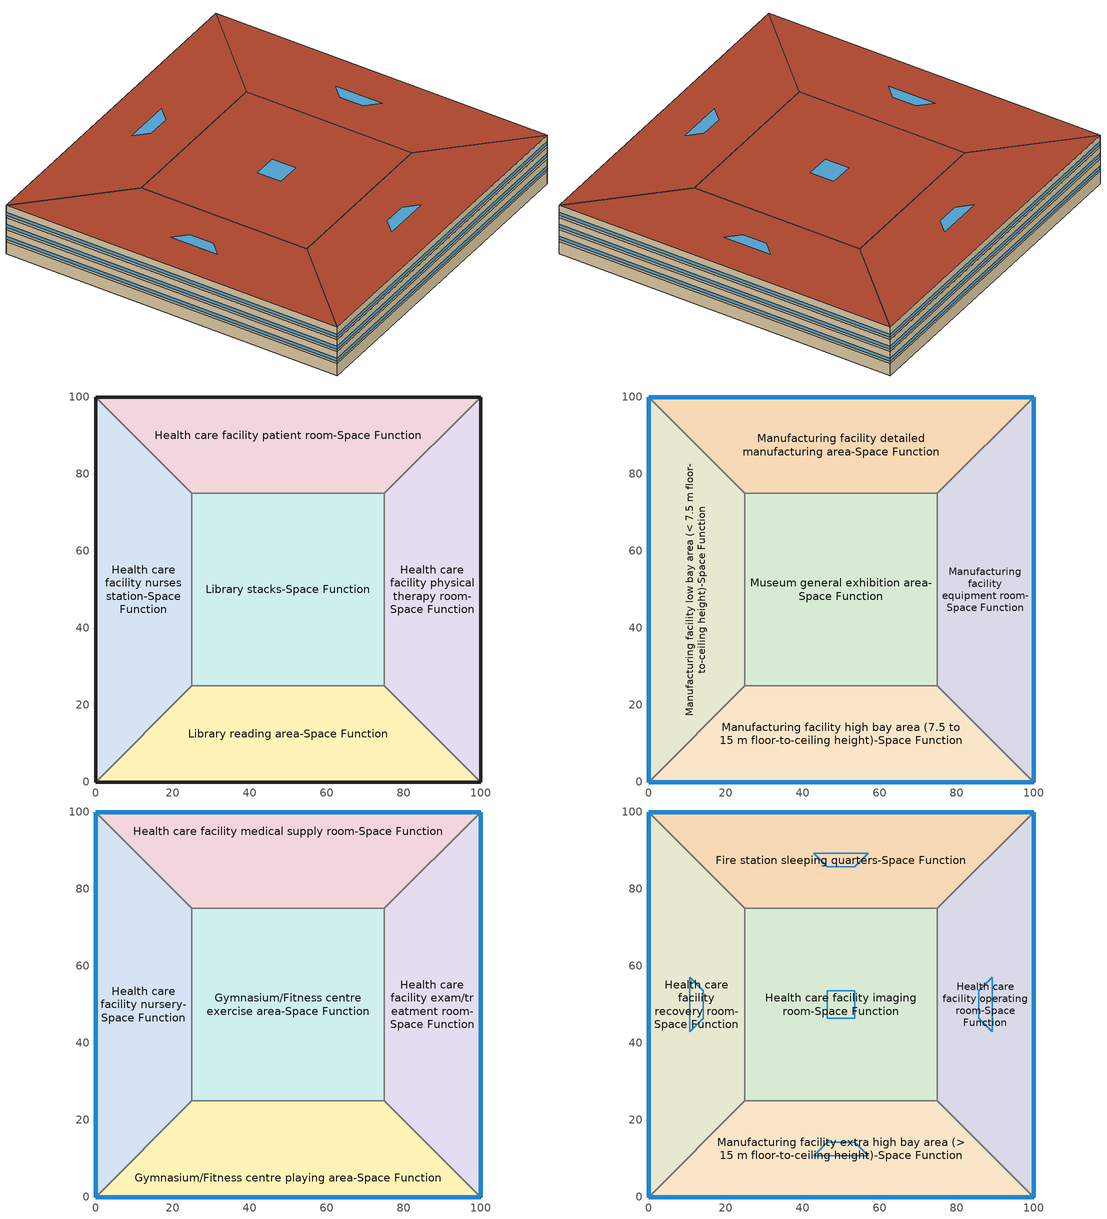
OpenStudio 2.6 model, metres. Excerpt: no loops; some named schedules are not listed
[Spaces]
Health care facility nurses station-Space Function
 floor ground: 0,0 0,100 25,75 25,25 z0
 wall ground: 0,100 0,0 z0:3.8
 wall to Health care facility patient room-Space Function: 25,75 0,100 z0:3.8
 wall to Library stacks-Space Function: 25,25 25,75 z0:3.8
 wall to Library reading area-Space Function: 0,0 25,25 z0:3.8
Health care facility patient room-Space Function
 floor ground: 0,100 100,100 75,75 25,75 z0
 wall ground: 100,100 0,100 z0:3.8
 wall to Health care facility physical therapy room-Space Function: 75,75 100,100 z0:3.8
 wall to Library stacks-Space Function: 25,75 75,75 z0:3.8
Health care facility physical therapy room-Space Function
 floor ground: 100,100 100,0 75,25 75,75 z0
 wall ground: 100,0 100,100 z0:3.8
 wall to Library reading area-Space Function: 75,25 100,0 z0:3.8
 wall to Library stacks-Space Function: 75,75 75,25 z0:3.8
Library reading area-Space Function
 floor ground: 100,0 0,0 25,25 75,25 z0
 wall ground: 0,0 100,0 z0:3.8
 wall to Library stacks-Space Function: 75,25 25,25 z0:3.8
Library stacks-Space Function
 floor ground: 25,25 25,75 75,75 75,25 z0
Manufacturing facility low bay area (< 7.5 m floor-to-ceiling height)-Space Function
 floor to Health care facility nurses station-Space Function: 0,0 0,100 25,75 25,25 z3.8
 wall outside: 0,100 0,0 z3.8:7.6
 wall to Manufacturing facility detailed manufacturing area-Space Function: 25,75 0,100 z3.8:7.6
 wall to Museum general exhibition area-Space Function: 25,25 25,75 z3.8:7.6
 wall to Manufacturing facility high bay area (7.5 to 15 m floor-to-ceiling height)-Space Function: 0,0 25,25 z3.8:7.6
 window: 0,99.97 0,0.03 z4.56:5.51
Manufacturing facility detailed manufacturing area-Space Function
 floor to Health care facility patient room-Space Function: 0,100 100,100 75,75 25,75 z3.8
 wall outside: 100,100 0,100 z3.8:7.6
 wall to Manufacturing facility equipment room-Space Function: 75,75 100,100 z3.8:7.6
 wall to Museum general exhibition area-Space Function: 25,75 75,75 z3.8:7.6
 window: 99.97,100 0.03,100 z4.56:5.51
Manufacturing facility equipment room-Space Function
 floor to Health care facility physical therapy room-Space Function: 100,100 100,0 75,25 75,75 z3.8
 wall outside: 100,0 100,100 z3.8:7.6
 wall to Manufacturing facility high bay area (7.5 to 15 m floor-to-ceiling height)-Space Function: 75,25 100,0 z3.8:7.6
 wall to Museum general exhibition area-Space Function: 75,75 75,25 z3.8:7.6
 window: 100,0.03 100,99.97 z4.56:5.51
Manufacturing facility high bay area (7.5 to 15 m floor-to-ceiling height)-Space Function
 floor to Library reading area-Space Function: 100,0 0,0 25,25 75,25 z3.8
 wall outside: 0,0 100,0 z3.8:7.6
 wall to Museum general exhibition area-Space Function: 75,25 25,25 z3.8:7.6
 window: 0.03,0 99.97,0 z4.56:5.51
Museum general exhibition area-Space Function
 floor to Library stacks-Space Function: 25,25 25,75 75,75 75,25 z3.8
Health care facility nursery-Space Function
 floor to Manufacturing facility low bay area (< 7.5 m floor-to-ceiling height)-Space Function: 0,0 0,100 25,75 25,25 z7.6
 wall outside: 0,100 0,0 z7.6:11.4
 wall to Health care facility medical supply room-Space Function: 25,75 0,100 z7.6:11.4
 wall to Gymnasium/Fitness centre exercise area-Space Function: 25,25 25,75 z7.6:11.4
 wall to Gymnasium/Fitness centre playing area-Space Function: 0,0 25,25 z7.6:11.4
 window: 0,99.97 0,0.03 z8.36:9.31
Health care facility medical supply room-Space Function
 floor to Manufacturing facility detailed manufacturing area-Space Function: 0,100 100,100 75,75 25,75 z7.6
 wall outside: 100,100 0,100 z7.6:11.4
 wall to Health care facility exam/treatment room-Space Function: 75,75 100,100 z7.6:11.4
 wall to Gymnasium/Fitness centre exercise area-Space Function: 25,75 75,75 z7.6:11.4
 window: 99.97,100 0.03,100 z8.36:9.31
Health care facility exam/treatment room-Space Function
 floor to Manufacturing facility equipment room-Space Function: 100,100 100,0 75,25 75,75 z7.6
 wall outside: 100,0 100,100 z7.6:11.4
 wall to Gymnasium/Fitness centre playing area-Space Function: 75,25 100,0 z7.6:11.4
 wall to Gymnasium/Fitness centre exercise area-Space Function: 75,75 75,25 z7.6:11.4
 window: 100,0.03 100,99.97 z8.36:9.31
Gymnasium/Fitness centre playing area-Space Function
 floor to Manufacturing facility high bay area (7.5 to 15 m floor-to-ceiling height)-Space Function: 100,0 0,0 25,25 75,25 z7.6
 wall outside: 0,0 100,0 z7.6:11.4
 wall to Gymnasium/Fitness centre exercise area-Space Function: 75,25 25,25 z7.6:11.4
 window: 0.03,0 99.97,0 z8.36:9.31
Gymnasium/Fitness centre exercise area-Space Function
 floor to Museum general exhibition area-Space Function: 25,25 25,75 75,75 75,25 z7.6
Health care facility recovery room-Space Function
 floor to Health care facility nursery-Space Function: 0,0 0,100 25,75 25,25 z11.4
 wall outside: 0,100 0,0 z11.4:15.2
 wall to Fire station sleeping quarters-Space Function: 25,75 0,100 z11.4:15.2
 wall to Health care facility imaging room-Space Function: 25,25 25,75 z11.4:15.2
 wall to Manufacturing facility extra high bay area (> 15 m floor-to-ceiling height)-Space Function: 0,0 25,25 z11.4:15.2
 window: 0,99.97 0,0.03 z12.16:13.11
 roof outside: 25,25 25,75 0,100 0,0 z15.2
 skylight: 14.27,46.46 14.27,53.54 10.73,57.07 10.73,42.93 z15.2
Fire station sleeping quarters-Space Function
 floor to Health care facility medical supply room-Space Function: 0,100 100,100 75,75 25,75 z11.4
 wall outside: 100,100 0,100 z11.4:15.2
 wall to Health care facility operating room-Space Function: 75,75 100,100 z11.4:15.2
 wall to Health care facility imaging room-Space Function: 25,75 75,75 z11.4:15.2
 window: 99.97,100 0.03,100 z12.16:13.11
 roof outside: 25,75 75,75 100,100 0,100 z15.2
 skylight: 46.46,85.73 53.54,85.73 57.07,89.27 42.93,89.27 z15.2
Health care facility operating room-Space Function
 floor to Health care facility exam/treatment room-Space Function: 100,100 100,0 75,25 75,75 z11.4
 wall outside: 100,0 100,100 z11.4:15.2
 wall to Manufacturing facility extra high bay area (> 15 m floor-to-ceiling height)-Space Function: 75,25 100,0 z11.4:15.2
 wall to Health care facility imaging room-Space Function: 75,75 75,25 z11.4:15.2
 window: 100,0.03 100,99.97 z12.16:13.11
 roof outside: 75,75 75,25 100,0 100,100 z15.2
 skylight: 85.73,53.54 85.73,46.46 89.27,42.93 89.27,57.07 z15.2
Manufacturing facility extra high bay area (> 15 m floor-to-ceiling height)-Space Function
 floor to Gymnasium/Fitness centre playing area-Space Function: 100,0 0,0 25,25 75,25 z11.4
 wall outside: 0,0 100,0 z11.4:15.2
 wall to Health care facility imaging room-Space Function: 75,25 25,25 z11.4:15.2
 window: 0.03,0 99.97,0 z12.16:13.11
 roof outside: 75,25 25,25 0,0 100,0 z15.2
 skylight: 53.54,14.27 46.46,14.27 42.93,10.73 57.07,10.73 z15.2
Health care facility imaging room-Space Function
 floor to Gymnasium/Fitness centre exercise area-Space Function: 25,25 25,75 75,75 75,25 z11.4
 roof outside: 75,25 75,75 25,75 25,25 z15.2
 skylight: 53.54,46.46 53.54,53.54 46.46,53.54 46.46,46.46 z15.2
[Building]
Building 1: Default Construction Set=BTAP-Mass at hdd = 6250.0; Standards Number of Stories=4; Standards Number of Above Ground Stories=4; Standards Building Type=NECB2017_unknown
[Site]
Fort McMurray AP_AB_CAN: Latitude {deg}=56.653; Longitude {deg}=-111.223; Time Zone {hr}=-7; Elevation {m}=369.1
[Site:WaterMainsTemperature]
Calculation Method=Correlation; Annual Average Outdoor Air Temperature {C}=1.875; Maximum Difference In Monthly Average Outdoor Air Temperatures {deltaC}=34.4
[SizingPeriod:DesignDay] Barometric Pressure {Pa}=96969; Sky Clearness=0; Rain Indicator=0; Snow Indicator=0; Day of Month=21; Daylight Saving Time Indicator=0; Humidity Indicating Type=Wetbulb; Dry-Bulb Temperature Range Modifier Type=DefaultMultipliers
Name | Maximum Dry-Bulb Temperature {C} | Daily Dry-Bulb Temperature Range {deltaC} | Humidity Indicating Conditions at Maximum Dry-Bulb | Wind Speed {m/s} | Wind Direction {deg} | Month | Day Type | Solar Model Indicator | ASHRAE Taub | ASHRAE Taud
Fort McMurray AP Ann Htg 99.6% Condns DB | -36.2 | 0 | -36.2 | 1 | 90 | 1 | WinterDesignDay | ASHRAEClearSky
Fort McMurray AP Ann Clg .4% Condns DB=>MWB | 28.9 | 12.4 | 17.8 | 3.7 | 250 | 7 | SummerDesignDay | ASHRAETau | 0.377 | 2.403
[Site:GroundTemperature:BuildingSurface]
19.527, 19.502, 19.536, 19.598, 20.002, 21.64, 22.225, 22.375, 21.449, 20.121, 19.802, 19.633
[Material:NoMass] Roughness=Smooth; Thermal Absorptance=0.9; Solar Absorptance=0.7
Name | Thermal Resistance {m2-K/W} | Visible Absorptance
Typical Carpet Pad; Typical Carpet Pad 1 | 0.21648 | 0.8
Typical Insulation 1 | 5.91238 | 0.7
Typical Insulation 2 | 4.49096 | 0.7
Typical Insulation 3 | 7.24636 | 0.7
Typical Carpet Pad 2 | 1.25503 | 0.8
Typical Carpet Pad 3; Typical Carpet Pad 4 | 3.45515 | 0.8
Typical Insulation 4 | 0.526298 | 0.7
Typical Insulation 5 | 0.526316 | 0.7
[Material]
Name | Roughness | Thickness {m} | Conductivity {W/m-K} | Density {kg/m3} | Specific Heat {J/kg-K} | Thermal Absorptance | Solar Absorptance | Visible Absorptance
G05 25mm wood | MediumSmooth | 0.0254 | 0.15 | 608 | 1630 | 0.9 | 0.5 | 0.5
100mm Normalweight concrete floor 1 | MediumSmooth | 0.1016 | 2.31 | 2322 | 832
G01 13mm gypsum board 1 | Smooth | 0.0127 | 0.16 | 800 | 1090 | 0.9 | 0.7 | 0.5
4 in. Normalweight Concrete Floor 1 | MediumRough | 0.1016 | 2.31 | 2322 | 832 | 0.9 | 0.7 | 0.7
1IN Stucco 1 | Smooth | 0.0253 | 0.6918 | 1858 | 837 | 0.9 | 0.7 | 0.92
8IN CONCRETE HW RefBldg 1 | Rough | 0.2032 | 1.311 | 2240 | 836.8 | 0.9 | 0.7 | 0.7
1/2IN Gypsum 1 | Smooth | 0.0127 | 0.16 | 784.9 | 830 | 0.9 | 0.4 | 0.4
Metal Roof Surface 1; F08 Metal surface 1 | Smooth | 0.0008 | 45.28 | 7824 | 500 | 0.9 | 0.7 | 0.7
6 in. Normalweight Concrete Floor 1; 6 in. Normalweight Concrete Floor 2; 6 in. Normalweight Concrete Floor 3 | MediumRough | 0.1524 | 2.31 | 2322 | 832 | 0.9 | 0.7 | 0.7
[Construction]
BTAP-Int-Partition; BTAP-Int-Door: G05 25mm wood
BTAP-Int-Floor: 100mm Normalweight concrete floor 1, Typical Carpet Pad
BTAP-Int-Wall: G01 13mm gypsum board 1, G01 13mm gypsum board 1
BTAP-Int-Ceiling: Typical Carpet Pad, 100mm Normalweight concrete floor 1
BTAP-Int-Window: SimpleGlazing
BTAP-Ext-Floor-Mass:U-0.162: Typical Insulation 1, 4 in. Normalweight Concrete Floor 1, Typical Carpet Pad 1
BTAP-Ext-Wall-Mass:U-0.21: 1IN Stucco 1, 8IN CONCRETE HW RefBldg 1, Typical Insulation 2, 1/2IN Gypsum 1
BTAP-Ext-Roof-Metal:U-0.138: Metal Roof Surface 1, Typical Insulation 3
BTAP-Grnd-Floor-Mass:U-0.757: 6 in. Normalweight Concrete Floor 1, Typical Carpet Pad 2
BTAP-Grnd-Wall-Mass:U-0.284: 6 in. Normalweight Concrete Floor 2, Typical Carpet Pad 3
BTAP-Grnd-Roof-Mass:U-0.284: 6 in. Normalweight Concrete Floor 3, Typical Carpet Pad 4
BTAP-Ext-FixedWindow:U=0.190 SHGC=0.600; BTAP-Ext-GlassDoors:U=0.190 SHGC=0.600; BTAP-Ext-Skylights:U=0.190 SHGC=0.600; BTAP-Ext-DaylightDomes:U=0.190 SHGC=0.600; BTAP-Ext-DaylightDiffuser:U=0.190 SHGC=0.600: SimpleGlazing:U=0.190 SHGC=0.600
BTAP-Ext-Door:U-1.9000000000000001: F08 Metal surface 1, Typical Insulation 4
BTAP-Ext-OverHeadDoor:U-1.9000000000000001: Typical Insulation 5
[DefaultConstructionSet]
BTAP-Mass at hdd = 6250.0: Default Exterior Surface Constructions=BTAP-Mass at hdd = 6250.0; Default Interior Surface Constructions=Default Surface Constructions 2; Default Ground Contact Surface Constructions=BTAP-Mass at hdd = 6250.0 1; Default Exterior SubSurface Constructions=BTAP-Mass at hdd = 6250.0; Default Interior SubSurface Constructions=Default Sub Surface Constructions 2; Interior Partition Construction=BTAP-Int-Partition
[DefaultSurfaceConstructions]
Name | Floor Construction | Wall Construction | Roof Ceiling Construction
Default Surface Constructions 2 | BTAP-Int-Floor | BTAP-Int-Wall | BTAP-Int-Ceiling
BTAP-Mass at hdd = 6250.0 | BTAP-Ext-Floor-Mass:U-0.162 | BTAP-Ext-Wall-Mass:U-0.21 | BTAP-Ext-Roof-Metal:U-0.138
BTAP-Mass at hdd = 6250.0 1 | BTAP-Grnd-Floor-Mass:U-0.757 | BTAP-Grnd-Wall-Mass:U-0.284 | BTAP-Grnd-Roof-Mass:U-0.284
[DefaultSubSurfaceConstructions]
Name | Fixed Window Construction | Operable Window Construction | Door Construction | Glass Door Construction | Overhead Door Construction | Skylight Construction | Tubular Daylight Dome Construction | Tubular Daylight Diffuser Construction
Default Sub Surface Constructions 2 | BTAP-Int-Window | BTAP-Int-Window | BTAP-Int-Door
BTAP-Mass at hdd = 6250.0 | BTAP-Ext-FixedWindow:U=0.190 SHGC=0.600 | BTAP-Ext-FixedWindow:U=0.190 SHGC=0.600 | BTAP-Ext-Door:U-1.9000000000000001 | BTAP-Ext-GlassDoors:U=0.190 SHGC=0.600 | BTAP-Ext-OverHeadDoor:U-1.9000000000000001 | BTAP-Ext-Skylights:U=0.190 SHGC=0.600 | BTAP-Ext-DaylightDomes:U=0.190 SHGC=0.600 | BTAP-Ext-DaylightDiffuser:U=0.190 SHGC=0.600
[WindowMaterial:SimpleGlazingSystem] Solar Heat Gain Coefficient=0.6; Visible Transmittance=0.21
Name | U-Factor {W/m2-K}
SimpleGlazing | 2.2
SimpleGlazing:U=0.190 SHGC=0.600 | 1.9
[BuildingStory] Nominal Floor to Floor Height {m}=3.8
Name | Nominal Z Coordinate {m}
Story 1 | 0
Story 2 | 3.8
Story 3 | 7.6
Story 4 | 11.4
[Space]
Name | Space Type | Building Story | Thermal Zone
Health care facility nurses station-Space Function | Space Function Health care facility nurses station | Story 1 | Sp-Health care facility nurses station-Space Function Sys-3 Flr-1 Sch-H HPlcmt-west ZN
Health care facility patient room-Space Function | Space Function Health care facility patient room | Story 1 | Sp-Health care facility patient room-Space Function Sys-3 Flr-1 Sch-H HPlcmt-north ZN
Health care facility physical therapy room-Space Function | Space Function Health care facility physical therapy room | Story 1 | Sp-Health care facility physical therapy room-Space Function Sys-3 Flr-1 Sch-C HPlcmt-east ZN
Library reading area-Space Function | Space Function Library reading area | Story 1 | Sp-Library reading area-Space Function Sys-6 Flr-1 Sch-C HPlcmt-south ZN
Library stacks-Space Function | Space Function Library stacks | Story 1 | Sp-Library stacks-Space Function Sys-6 Flr-1 Sch-C HPlcmt-core ZN
Manufacturing facility low bay area (< 7.5 m floor-to-ceiling height)-Space Function | Space Function Manufacturing facility low bay area (< 7.5 m floor-to-ceiling height) | Story 2 | Sp-Manufacturing facility low bay area (< 7.5 m floor-to-ceiling height)-Space Function Sys-3 Flr-2 Sch-A HPlcmt-west ZN
Manufacturing facility detailed manufacturing area-Space Function | Space Function Manufacturing facility detailed manufacturing area | Story 2 | Sp-Manufacturing facility detailed manufacturing area-Space Function Sys-3 Flr-2 Sch-A HPlcmt-north ZN
Manufacturing facility equipment room-Space Function | Space Function Manufacturing facility equipment room | Story 2 | Sp-Manufacturing facility equipment room-Space Function Sys-3 Flr-2 Sch-A HPlcmt-east ZN
Manufacturing facility high bay area (7.5 to 15 m floor-to-ceiling height)-Space Function | Space Function Manufacturing facility high bay area (7.5 to 15 m floor-to-ceiling height) | Story 2 | Sp-Manufacturing facility high bay area (7.5 to 15 m floor-to-ceiling height)-Space Function Sys-3 Flr-2 Sch-A HPlcmt-south ZN
Museum general exhibition area-Space Function | Space Function Museum general exhibition area | Story 2 | Sp-Museum general exhibition area-Space Function Sys-2 Flr-2 Sch-C HPlcmt-core ZN
Health care facility nursery-Space Function | Space Function Health care facility nursery | Story 3 | Sp-Health care facility nursery-Space Function Sys-3 Flr-3 Sch-H HPlcmt-west ZN
Health care facility medical supply room-Space Function | Space Function Health care facility medical supply room | Story 3 | Sp-Health care facility medical supply room-Space Function Sys-3 Flr-3 Sch-H HPlcmt-north ZN
Health care facility exam/treatment room-Space Function | Space Function Health care facility exam/treatment room | Story 3 | Sp-Health care facility exam/treatment room-Space Function Sys-3 Flr-3 Sch-C HPlcmt-east ZN
Gymnasium/Fitness centre playing area-Space Function | Space Function Gymnasium/Fitness centre playing area | Story 3 | Sp-Gymnasium/Fitness centre playing area-Space Function Sys-6 Flr-3 Sch-B HPlcmt-south ZN
Gymnasium/Fitness centre exercise area-Space Function | Space Function Gymnasium/Fitness centre exercise area | Story 3 | Sp-Gymnasium/Fitness centre exercise area-Space Function Sys-6 Flr-3 Sch-B HPlcmt-core ZN
Health care facility recovery room-Space Function | Space Function Health care facility recovery room | Story 4 | Sp-Health care facility recovery room-Space Function Sys-3 Flr-4 Sch-H HPlcmt-west ZN
Fire station sleeping quarters-Space Function | Space Function Fire station sleeping quarters | Story 4 | Sp-Fire station sleeping quarters-Space Function Sys-3 Flr-4 Sch-G HPlcmt-north ZN
Health care facility operating room-Space Function | Space Function Health care facility operating room | Story 4 | Sp-Health care facility operating room-Space Function Sys-3 Flr-4 Sch-H HPlcmt-east ZN
Manufacturing facility extra high bay area (> 15 m floor-to-ceiling height)-Space Function | Space Function Manufacturing facility extra high bay area (> 15 m floor-to-ceiling height) | Story 4 | Sp-Manufacturing facility extra high bay area (> 15 m floor-to-ceiling height)-Space Function Sys-3 Flr-4 Sch-A HPlcmt-south ZN
Health care facility imaging room-Space Function | Space Function Health care facility imaging room | Story 4 | Sp-Health care facility imaging room-Space Function Sys-3 Flr-4 Sch-H HPlcmt-core ZN
[SpaceType] Standards Building Type=Space Function
Name | Default Schedule Set | Design Specification Outdoor Air Object | Standards Space Type
Space Function Fire station sleeping quarters | Space Function Fire station sleeping quarters Schedule Set | Space Function Fire station sleeping quarters Ventilation | Fire station sleeping quarters
Space Function Gymnasium/Fitness centre exercise area | Space Function Gymnasium/Fitness centre exercise area Schedule Set | Space Function Gymnasium/Fitness centre exercise area Ventilation | Gymnasium/Fitness centre exercise area
Space Function Gymnasium/Fitness centre playing area | Space Function Gymnasium/Fitness centre playing area Schedule Set | Space Function Gymnasium/Fitness centre playing area Ventilation | Gymnasium/Fitness centre playing area
Space Function Health care facility exam/treatment room | Space Function Health care facility exam/treatment room Schedule Set | Space Function Health care facility exam/treatment room Ventilation | Health care facility exam/treatment room
Space Function Health care facility imaging room | Space Function Health care facility imaging room Schedule Set | Space Function Health care facility imaging room Ventilation | Health care facility imaging room
Space Function Health care facility medical supply room | Space Function Health care facility medical supply room Schedule Set | Space Function Health care facility medical supply room Ventilation | Health care facility medical supply room
Space Function Health care facility nursery | Space Function Health care facility nursery Schedule Set | Space Function Health care facility nursery Ventilation | Health care facility nursery
Space Function Health care facility nurses station | Space Function Health care facility nurses station Schedule Set | Space Function Health care facility nurses station Ventilation | Health care facility nurses station
Space Function Health care facility operating room | Space Function Health care facility operating room Schedule Set | Space Function Health care facility operating room Ventilation | Health care facility operating room
Space Function Health care facility patient room | Space Function Health care facility patient room Schedule Set | Space Function Health care facility patient room Ventilation | Health care facility patient room
Space Function Health care facility physical therapy room | Space Function Health care facility physical therapy room Schedule Set | Space Function Health care facility physical therapy room Ventilation | Health care facility physical therapy room
Space Function Health care facility recovery room | Space Function Health care facility recovery room Schedule Set | Space Function Health care facility recovery room Ventilation | Health care facility recovery room
Space Function Library reading area | Space Function Library reading area Schedule Set | Space Function Library reading area Ventilation | Library reading area
Space Function Library stacks | Space Function Library stacks Schedule Set | Space Function Library stacks Ventilation | Library stacks
Space Function Manufacturing facility detailed manufacturing area | Space Function Manufacturing facility detailed manufacturing area Schedule Set | Space Function Manufacturing facility detailed manufacturing area Ventilation | Manufacturing facility detailed manufacturing area
Space Function Manufacturing facility equipment room | Space Function Manufacturing facility equipment room Schedule Set | Space Function Manufacturing facility equipment room Ventilation | Manufacturing facility equipment room
Space Function Manufacturing facility extra high bay area (> 15 m floor-to-ceiling height) | Space Function Manufacturing facility extra high bay area (> 15 m floor-to-ceiling height) Schedule Set | Space Function Manufacturing facility extra high bay area (> 15 m floor-to-ceiling height) Ventilation | Manufacturing facility extra high bay area (> 15 m floor-to-ceiling height)
Space Function Manufacturing facility high bay area (7.5 to 15 m floor-to-ceiling height) | Space Function Manufacturing facility high bay area (7.5 to 15 m floor-to-ceiling height) Schedule Set | Space Function Manufacturing facility high bay area (7.5 to 15 m floor-to-ceiling height) Ventilation | Manufacturing facility high bay area (7.5 to 15 m floor-to-ceiling height)
Space Function Manufacturing facility low bay area (< 7.5 m floor-to-ceiling height) | Space Function Manufacturing facility low bay area (< 7.5 m floor-to-ceiling height) Schedule Set | Space Function Manufacturing facility low bay area (< 7.5 m floor-to-ceiling height) Ventilation | Manufacturing facility low bay area (< 7.5 m floor-to-ceiling height)
Space Function Museum general exhibition area | Space Function Museum general exhibition area Schedule Set | Space Function Museum general exhibition area Ventilation | Museum general exhibition area
[People:Definition] Number of People Calculation Method=People/Area; Fraction Radiant=0.3
Name | People per Space Floor Area {person/m2}
Space Function Fire station sleeping quarters People Definition | 0.0400145
Space Function Gymnasium/Fitness centre exercise area People Definition; Space Function Gymnasium/Fitness centre playing area People Definition; Space Function Museum general exhibition area People Definition | 0.200073
Space Function Health care facility exam/treatment room People Definition; Space Function Health care facility imaging room People Definition; Space Function Health care facility medical supply room People Definition; Space Function Health care facility nursery People Definition; Space Function Health care facility nurses station People Definition; Space Function Health care facility operating room People Definition; Space Function Health care facility patient room People Definition; Space Function Health care facility physical therapy room People Definition; Space Function Health care facility recovery room People Definition; Space Function Library reading area People Definition; Space Function Library stacks People Definition | 0.0500182
Space Function Manufacturing facility detailed manufacturing area People Definition; Space Function Manufacturing facility equipment room People Definition; Space Function Manufacturing facility extra high bay area (> 15 m floor-to-ceiling height) People Definition; Space Function Manufacturing facility high bay area (7.5 to 15 m floor-to-ceiling height) People Definition; Space Function Manufacturing facility low bay area (< 7.5 m floor-to-ceiling height) People Definition | 0.0333454
[People] Work Efficiency Schedule=Work Efficiency Schedule; Clothing Insulation Schedule=Clothing Schedule; Air Velocity Schedule=Air Velocity Schedule; Multiplier=1
Name | People Definition | Space or SpaceType
Space Function Fire station sleeping quarters People | Space Function Fire station sleeping quarters People Definition | Space Function Fire station sleeping quarters
Space Function Gymnasium/Fitness centre exercise area People | Space Function Gymnasium/Fitness centre exercise area People Definition | Space Function Gymnasium/Fitness centre exercise area
Space Function Gymnasium/Fitness centre playing area People | Space Function Gymnasium/Fitness centre playing area People Definition | Space Function Gymnasium/Fitness centre playing area
Space Function Health care facility exam/treatment room People | Space Function Health care facility exam/treatment room People Definition | Space Function Health care facility exam/treatment room
Space Function Health care facility imaging room People | Space Function Health care facility imaging room People Definition | Space Function Health care facility imaging room
Space Function Health care facility medical supply room People | Space Function Health care facility medical supply room People Definition | Space Function Health care facility medical supply room
Space Function Health care facility nursery People | Space Function Health care facility nursery People Definition | Space Function Health care facility nursery
Space Function Health care facility nurses station People | Space Function Health care facility nurses station People Definition | Space Function Health care facility nurses station
Space Function Health care facility operating room People | Space Function Health care facility operating room People Definition | Space Function Health care facility operating room
Space Function Health care facility patient room People | Space Function Health care facility patient room People Definition | Space Function Health care facility patient room
Space Function Health care facility physical therapy room People | Space Function Health care facility physical therapy room People Definition | Space Function Health care facility physical therapy room
Space Function Health care facility recovery room People | Space Function Health care facility recovery room People Definition | Space Function Health care facility recovery room
Space Function Library reading area People | Space Function Library reading area People Definition | Space Function Library reading area
Space Function Library stacks People | Space Function Library stacks People Definition | Space Function Library stacks
Space Function Manufacturing facility detailed manufacturing area People | Space Function Manufacturing facility detailed manufacturing area People Definition | Space Function Manufacturing facility detailed manufacturing area
Space Function Manufacturing facility equipment room People | Space Function Manufacturing facility equipment room People Definition | Space Function Manufacturing facility equipment room
Space Function Manufacturing facility extra high bay area (> 15 m floor-to-ceiling height) People | Space Function Manufacturing facility extra high bay area (> 15 m floor-to-ceiling height) People Definition | Space Function Manufacturing facility extra high bay area (> 15 m floor-to-ceiling height)
Space Function Manufacturing facility high bay area (7.5 to 15 m floor-to-ceiling height) People | Space Function Manufacturing facility high bay area (7.5 to 15 m floor-to-ceiling height) People Definition | Space Function Manufacturing facility high bay area (7.5 to 15 m floor-to-ceiling height)
Space Function Manufacturing facility low bay area (< 7.5 m floor-to-ceiling height) People | Space Function Manufacturing facility low bay area (< 7.5 m floor-to-ceiling height) People Definition | Space Function Manufacturing facility low bay area (< 7.5 m floor-to-ceiling height)
Space Function Museum general exhibition area People | Space Function Museum general exhibition area People Definition | Space Function Museum general exhibition area
[Lights:Definition] Design Level Calculation Method=Watts/Area; Fraction Radiant=0.5; Fraction Visible=0.2
Name | Watts per Space Floor Area {W/m2}
Space Function Fire station sleeping quarters Lights Definition | 2.19998
Space Function Gymnasium/Fitness centre exercise area Lights Definition | 5.39995
Space Function Gymnasium/Fitness centre playing area Lights Definition; Space Function Library reading area Lights Definition | 8.79993
Space Function Health care facility exam/treatment room Lights Definition | 18.0998
Space Function Health care facility imaging room Lights Definition | 11.3999
Space Function Health care facility medical supply room Lights Definition | 5.79995
Space Function Health care facility nursery Lights Definition | 10.7999
Space Function Health care facility nurses station Lights Definition | 8.69993
Space Function Health care facility operating room Lights Definition | 23.3998
Space Function Health care facility patient room Lights Definition | 6.70243
Space Function Health care facility physical therapy room Lights Definition | 8.99992
Space Function Health care facility recovery room Lights Definition | 11.0999
Space Function Library stacks Lights Definition | 12.8999
Space Function Manufacturing facility detailed manufacturing area Lights Definition | 9.99992
Space Function Manufacturing facility equipment room Lights Definition | 6.99994
Space Function Manufacturing facility extra high bay area (> 15 m floor-to-ceiling height) Lights Definition | 11.3041
Space Function Manufacturing facility high bay area (7.5 to 15 m floor-to-ceiling height) Lights Definition | 8.09993
Space Function Manufacturing facility low bay area (< 7.5 m floor-to-ceiling height) Lights Definition | 10.2999
Space Function Museum general exhibition area Lights Definition | 11.2999
[Lights] Fraction Replaceable=1
Name | Lights Definition | Space or SpaceType
Space Function Fire station sleeping quarters Lights | Space Function Fire station sleeping quarters Lights Definition | Space Function Fire station sleeping quarters
Space Function Gymnasium/Fitness centre exercise area Lights | Space Function Gymnasium/Fitness centre exercise area Lights Definition | Space Function Gymnasium/Fitness centre exercise area
Space Function Gymnasium/Fitness centre playing area Lights | Space Function Gymnasium/Fitness centre playing area Lights Definition | Space Function Gymnasium/Fitness centre playing area
Space Function Health care facility exam/treatment room Lights | Space Function Health care facility exam/treatment room Lights Definition | Space Function Health care facility exam/treatment room
Space Function Health care facility imaging room Lights | Space Function Health care facility imaging room Lights Definition | Space Function Health care facility imaging room
Space Function Health care facility medical supply room Lights | Space Function Health care facility medical supply room Lights Definition | Space Function Health care facility medical supply room
Space Function Health care facility nursery Lights | Space Function Health care facility nursery Lights Definition | Space Function Health care facility nursery
Space Function Health care facility nurses station Lights | Space Function Health care facility nurses station Lights Definition | Space Function Health care facility nurses station
Space Function Health care facility operating room Lights | Space Function Health care facility operating room Lights Definition | Space Function Health care facility operating room
Space Function Health care facility patient room Lights | Space Function Health care facility patient room Lights Definition | Space Function Health care facility patient room
Space Function Health care facility physical therapy room Lights | Space Function Health care facility physical therapy room Lights Definition | Space Function Health care facility physical therapy room
Space Function Health care facility recovery room Lights | Space Function Health care facility recovery room Lights Definition | Space Function Health care facility recovery room
Space Function Library reading area Lights | Space Function Library reading area Lights Definition | Space Function Library reading area
Space Function Library stacks Lights | Space Function Library stacks Lights Definition | Space Function Library stacks
Space Function Manufacturing facility detailed manufacturing area Lights | Space Function Manufacturing facility detailed manufacturing area Lights Definition | Space Function Manufacturing facility detailed manufacturing area
Space Function Manufacturing facility equipment room Lights | Space Function Manufacturing facility equipment room Lights Definition | Space Function Manufacturing facility equipment room
Space Function Manufacturing facility extra high bay area (> 15 m floor-to-ceiling height) Lights | Space Function Manufacturing facility extra high bay area (> 15 m floor-to-ceiling height) Lights Definition | Space Function Manufacturing facility extra high bay area (> 15 m floor-to-ceiling height)
Space Function Manufacturing facility high bay area (7.5 to 15 m floor-to-ceiling height) Lights | Space Function Manufacturing facility high bay area (7.5 to 15 m floor-to-ceiling height) Lights Definition | Space Function Manufacturing facility high bay area (7.5 to 15 m floor-to-ceiling height)
Space Function Manufacturing facility low bay area (< 7.5 m floor-to-ceiling height) Lights | Space Function Manufacturing facility low bay area (< 7.5 m floor-to-ceiling height) Lights Definition | Space Function Manufacturing facility low bay area (< 7.5 m floor-to-ceiling height)
Space Function Museum general exhibition area Lights | Space Function Museum general exhibition area Lights Definition | Space Function Museum general exhibition area
[ElectricEquipment:Definition] Design Level Calculation Method=Watts/Area; Fraction Radiant=0.5
Name | Watts per Space Floor Area {W/m2}
Space Function Fire station sleeping quarters Elec Equip Definition; Space Function Health care facility nurses station Elec Equip Definition; Space Function Museum general exhibition area Elec Equip Definition | 2.50091
Space Function Gymnasium/Fitness centre exercise area Elec Equip Definition; Space Function Health care facility medical supply room Elec Equip Definition; Space Function Library reading area Elec Equip Definition | 1.00036
Space Function Gymnasium/Fitness centre playing area Elec Equip Definition | 1.50055
Space Function Health care facility exam/treatment room Elec Equip Definition; Space Function Health care facility imaging room Elec Equip Definition; Space Function Health care facility nursery Elec Equip Definition; Space Function Health care facility operating room Elec Equip Definition; Space Function Health care facility patient room Elec Equip Definition; Space Function Health care facility physical therapy room Elec Equip Definition; Space Function Health care facility recovery room Elec Equip Definition; Space Function Manufacturing facility detailed manufacturing area Elec Equip Definition; Space Function Manufacturing facility equipment room Elec Equip Definition; Space Function Manufacturing facility extra high bay area (> 15 m floor-to-ceiling height) Elec Equip Definition; Space Function Manufacturing facility high bay area (7.5 to 15 m floor-to-ceiling height) Elec Equip Definition; Space Function Manufacturing facility low bay area (< 7.5 m floor-to-ceiling height) Elec Equip Definition | 10.0036
[ElectricEquipment]
Name | Electric Equipment Definition | Space or SpaceType
Space Function Fire station sleeping quarters Elec Equip | Space Function Fire station sleeping quarters Elec Equip Definition | Space Function Fire station sleeping quarters
Space Function Gymnasium/Fitness centre exercise area Elec Equip | Space Function Gymnasium/Fitness centre exercise area Elec Equip Definition | Space Function Gymnasium/Fitness centre exercise area
Space Function Gymnasium/Fitness centre playing area Elec Equip | Space Function Gymnasium/Fitness centre playing area Elec Equip Definition | Space Function Gymnasium/Fitness centre playing area
Space Function Health care facility exam/treatment room Elec Equip | Space Function Health care facility exam/treatment room Elec Equip Definition | Space Function Health care facility exam/treatment room
Space Function Health care facility imaging room Elec Equip | Space Function Health care facility imaging room Elec Equip Definition | Space Function Health care facility imaging room
Space Function Health care facility medical supply room Elec Equip | Space Function Health care facility medical supply room Elec Equip Definition | Space Function Health care facility medical supply room
Space Function Health care facility nursery Elec Equip | Space Function Health care facility nursery Elec Equip Definition | Space Function Health care facility nursery
Space Function Health care facility nurses station Elec Equip | Space Function Health care facility nurses station Elec Equip Definition | Space Function Health care facility nurses station
Space Function Health care facility operating room Elec Equip | Space Function Health care facility operating room Elec Equip Definition | Space Function Health care facility operating room
Space Function Health care facility patient room Elec Equip | Space Function Health care facility patient room Elec Equip Definition | Space Function Health care facility patient room
Space Function Health care facility physical therapy room Elec Equip | Space Function Health care facility physical therapy room Elec Equip Definition | Space Function Health care facility physical therapy room
Space Function Health care facility recovery room Elec Equip | Space Function Health care facility recovery room Elec Equip Definition | Space Function Health care facility recovery room
Space Function Library reading area Elec Equip | Space Function Library reading area Elec Equip Definition | Space Function Library reading area
Space Function Manufacturing facility detailed manufacturing area Elec Equip | Space Function Manufacturing facility detailed manufacturing area Elec Equip Definition | Space Function Manufacturing facility detailed manufacturing area
Space Function Manufacturing facility equipment room Elec Equip | Space Function Manufacturing facility equipment room Elec Equip Definition | Space Function Manufacturing facility equipment room
Space Function Manufacturing facility extra high bay area (> 15 m floor-to-ceiling height) Elec Equip | Space Function Manufacturing facility extra high bay area (> 15 m floor-to-ceiling height) Elec Equip Definition | Space Function Manufacturing facility extra high bay area (> 15 m floor-to-ceiling height)
Space Function Manufacturing facility high bay area (7.5 to 15 m floor-to-ceiling height) Elec Equip | Space Function Manufacturing facility high bay area (7.5 to 15 m floor-to-ceiling height) Elec Equip Definition | Space Function Manufacturing facility high bay area (7.5 to 15 m floor-to-ceiling height)
Space Function Manufacturing facility low bay area (< 7.5 m floor-to-ceiling height) Elec Equip | Space Function Manufacturing facility low bay area (< 7.5 m floor-to-ceiling height) Elec Equip Definition | Space Function Manufacturing facility low bay area (< 7.5 m floor-to-ceiling height)
Space Function Museum general exhibition area Elec Equip | Space Function Museum general exhibition area Elec Equip Definition | Space Function Museum general exhibition area
[DesignSpecification:OutdoorAir] Outdoor Air Method=Sum; Outdoor Air Flow per Person {m3/s-person}=0; Outdoor Air Flow Rate {m3/s}=0; Outdoor Air Flow Air Changes per Hour {1/hr}=0
Name | Outdoor Air Flow per Floor Area {m3/s-m2}
Space Function Fire station sleeping quarters Ventilation | 0.0008128
Space Function Gymnasium/Fitness centre exercise area Ventilation | 0.0043688
Space Function Gymnasium/Fitness centre playing area Ventilation; Space Function Health care facility exam/treatment room Ventilation; Space Function Health care facility medical supply room Ventilation; Space Function Health care facility nursery Ventilation; Space Function Health care facility nurses station Ventilation; Space Function Health care facility patient room Ventilation | 0.001524
Space Function Health care facility imaging room Ventilation; Space Function Health care facility physical therapy room Ventilation | 0.002286
Space Function Health care facility operating room Ventilation; Space Function Health care facility recovery room Ventilation | 0.004572
Space Function Library reading area Ventilation; Space Function Library stacks Ventilation | 0.0008636
Space Function Manufacturing facility detailed manufacturing area Ventilation; Space Function Manufacturing facility equipment room Ventilation; Space Function Manufacturing facility extra high bay area (> 15 m floor-to-ceiling height) Ventilation; Space Function Manufacturing facility high bay area (7.5 to 15 m floor-to-ceiling height) Ventilation; Space Function Manufacturing facility low bay area (< 7.5 m floor-to-ceiling height) Ventilation | 0.00127
Space Function Museum general exhibition area Ventilation | 0.0018288
[DefaultScheduleSet] People Activity Level Schedule=NECB-Activity; Infiltration Schedule=Always On
Name | Number of People Schedule | Lighting Schedule | Electric Equipment Schedule
Space Function Fire station sleeping quarters Schedule Set | NECB-G-Occupancy | NECB-G-Lighting | NECB-G-Electric-Equipment
Space Function Gymnasium/Fitness centre exercise area Schedule Set | NECB-B-Occupancy | NECB-B-Lighting | NECB-B-Electric-Equipment
Space Function Gymnasium/Fitness centre playing area Schedule Set | NECB-B-Occupancy | NECB-B-Occupancy-NECB-B-Lighting-0.0-0.0-0.67-Light Ruleset | NECB-B-Electric-Equipment
Space Function Health care facility exam/treatment room Schedule Set | NECB-C-Occupancy | NECB-C-Occupancy-NECB-C-Lighting-0.3-0.0-0.67-Light Ruleset | NECB-C-Electric-Equipment
Space Function Health care facility imaging room Schedule Set; Space Function Health care facility nursery Schedule Set; Space Function Health care facility nurses station Schedule Set; Space Function Health care facility recovery room Schedule Set | NECB-H-Occupancy | NECB-H-Occupancy-NECB-H-Lighting-0.0-0.0-0.67-Light Ruleset | NECB-H-Electric-Equipment
Space Function Health care facility medical supply room Schedule Set; Space Function Health care facility patient room Schedule Set | NECB-H-Occupancy | NECB-H-Lighting | NECB-H-Electric-Equipment
Space Function Health care facility operating room Schedule Set | NECB-H-Occupancy | NECB-H-Occupancy-NECB-H-Lighting-0.1-0.0-0.67-Light Ruleset | NECB-H-Electric-Equipment
Space Function Health care facility physical therapy room Schedule Set; Space Function Museum general exhibition area Schedule Set | NECB-C-Occupancy | NECB-C-Occupancy-NECB-C-Lighting-0.2-0.0-0.67-Light Ruleset | NECB-C-Electric-Equipment
Space Function Library reading area Schedule Set; Space Function Library stacks Schedule Set | NECB-C-Occupancy | NECB-C-Occupancy-NECB-C-Lighting-0.0-0.0-0.67-Light Ruleset | NECB-C-Electric-Equipment
Space Function Manufacturing facility detailed manufacturing area Schedule Set; Space Function Manufacturing facility extra high bay area (> 15 m floor-to-ceiling height) Schedule Set; Space Function Manufacturing facility low bay area (< 7.5 m floor-to-ceiling height) Schedule Set | NECB-A-Occupancy | NECB-A-Occupancy-NECB-A-Lighting-0.0-0.0-0.67-Light Ruleset | NECB-A-Electric-Equipment
Space Function Manufacturing facility equipment room Schedule Set; Space Function Manufacturing facility high bay area (7.5 to 15 m floor-to-ceiling height) Schedule Set | NECB-A-Occupancy | NECB-A-Lighting | NECB-A-Electric-Equipment
[ThermostatSetpoint:DualSetpoint]
Name | Heating Setpoint Temperature Schedule | Cooling Setpoint Temperature Schedule
Space Function Museum general exhibition area Thermostat 2; Space Function Health care facility physical therapy room Thermostat 2; Space Function Health care facility exam/treatment room Thermostat 2; Space Function Library reading area Thermostat 2; Space Function Library stacks Thermostat 2 | NECB-C-Thermostat Setpoint-Heating | NECB-C-Thermostat Setpoint-Cooling
Space Function Health care facility patient room Thermostat 2; Space Function Health care facility nurses station Thermostat 2; Space Function Health care facility medical supply room Thermostat 2; Space Function Health care facility nursery Thermostat 2; Space Function Health care facility operating room Thermostat 2; Space Function Health care facility recovery room Thermostat 2; Space Function Health care facility imaging room Thermostat 2 | NECB-H-Thermostat Setpoint-Heating | NECB-H-Thermostat Setpoint-Cooling
Space Function Manufacturing facility detailed manufacturing area Thermostat 2; Space Function Manufacturing facility equipment room Thermostat 2; Space Function Manufacturing facility low bay area (< 7.5 m floor-to-ceiling height) Thermostat 2; Space Function Manufacturing facility high bay area (7.5 to 15 m floor-to-ceiling height) Thermostat 2; Space Function Manufacturing facility extra high bay area (> 15 m floor-to-ceiling height) Thermostat 2 | NECB-A-Thermostat Setpoint-Heating | NECB-A-Thermostat Setpoint-Cooling
Space Function Fire station sleeping quarters Thermostat 2 | NECB-G-Thermostat Setpoint-Heating | NECB-G-Thermostat Setpoint-Cooling
Space Function Gymnasium/Fitness centre playing area Thermostat 2; Space Function Gymnasium/Fitness centre exercise area Thermostat 2 | NECB-B-Thermostat Setpoint-Heating | NECB-B-Thermostat Setpoint-Cooling
[SpaceInfiltration:DesignFlowRate] Schedule=Always On Discrete; Design Flow Rate Calculation Method=Flow/ExteriorArea; Flow per Exterior Surface Area {m3/s-m2}=0.00025; Constant Term Coefficient=0; Temperature Term Coefficient=0; Velocity Term Coefficient=0.224; Velocity Squared Term Coefficient=0
Name | Space or SpaceType
Fire station sleeping quarters-Space Function Infiltration | Fire station sleeping quarters-Space Function
Gymnasium/Fitness centre playing area-Space Function Infiltration | Gymnasium/Fitness centre playing area-Space Function
Health care facility exam/treatment room-Space Function Infiltration | Health care facility exam/treatment room-Space Function
Health care facility imaging room-Space Function Infiltration | Health care facility imaging room-Space Function
Health care facility medical supply room-Space Function Infiltration | Health care facility medical supply room-Space Function
Health care facility nursery-Space Function Infiltration | Health care facility nursery-Space Function
Health care facility operating room-Space Function Infiltration | Health care facility operating room-Space Function
Health care facility recovery room-Space Function Infiltration | Health care facility recovery room-Space Function
Manufacturing facility detailed manufacturing area-Space Function Infiltration | Manufacturing facility detailed manufacturing area-Space Function
Manufacturing facility equipment room-Space Function Infiltration | Manufacturing facility equipment room-Space Function
Manufacturing facility extra high bay area (> 15 m floor-to-ceiling height)-Space Function Infiltration | Manufacturing facility extra high bay area (> 15 m floor-to-ceiling height)-Space Function
Manufacturing facility high bay area (7.5 to 15 m floor-to-ceiling height)-Space Function Infiltration | Manufacturing facility high bay area (7.5 to 15 m floor-to-ceiling height)-Space Function
Manufacturing facility low bay area (< 7.5 m floor-to-ceiling height)-Space Function Infiltration | Manufacturing facility low bay area (< 7.5 m floor-to-ceiling height)-Space Function
[ThermalZone] Use Ideal Air Loads=No
Name | Thermostat
Sp-Museum general exhibition area-Space Function Sys-2 Flr-2 Sch-C HPlcmt-core ZN | Space Function Museum general exhibition area Thermostat 2
Sp-Health care facility physical therapy room-Space Function Sys-3 Flr-1 Sch-C HPlcmt-east ZN | Space Function Health care facility physical therapy room Thermostat 2
Sp-Health care facility patient room-Space Function Sys-3 Flr-1 Sch-H HPlcmt-north ZN | Space Function Health care facility patient room Thermostat 2
Sp-Health care facility nurses station-Space Function Sys-3 Flr-1 Sch-H HPlcmt-west ZN | Space Function Health care facility nurses station Thermostat 2
Sp-Manufacturing facility detailed manufacturing area-Space Function Sys-3 Flr-2 Sch-A HPlcmt-north ZN | Space Function Manufacturing facility detailed manufacturing area Thermostat 2
Sp-Manufacturing facility equipment room-Space Function Sys-3 Flr-2 Sch-A HPlcmt-east ZN | Space Function Manufacturing facility equipment room Thermostat 2
Sp-Manufacturing facility low bay area (< 7.5 m floor-to-ceiling height)-Space Function Sys-3 Flr-2 Sch-A HPlcmt-west ZN | Space Function Manufacturing facility low bay area (< 7.5 m floor-to-ceiling height) Thermostat 2
Sp-Manufacturing facility high bay area (7.5 to 15 m floor-to-ceiling height)-Space Function Sys-3 Flr-2 Sch-A HPlcmt-south ZN | Space Function Manufacturing facility high bay area (7.5 to 15 m floor-to-ceiling height) Thermostat 2
Sp-Health care facility exam/treatment room-Space Function Sys-3 Flr-3 Sch-C HPlcmt-east ZN | Space Function Health care facility exam/treatment room Thermostat 2
Sp-Health care facility medical supply room-Space Function Sys-3 Flr-3 Sch-H HPlcmt-north ZN | Space Function Health care facility medical supply room Thermostat 2
Sp-Health care facility nursery-Space Function Sys-3 Flr-3 Sch-H HPlcmt-west ZN | Space Function Health care facility nursery Thermostat 2
Sp-Fire station sleeping quarters-Space Function Sys-3 Flr-4 Sch-G HPlcmt-north ZN | Space Function Fire station sleeping quarters Thermostat 2
Sp-Health care facility operating room-Space Function Sys-3 Flr-4 Sch-H HPlcmt-east ZN | Space Function Health care facility operating room Thermostat 2
Sp-Health care facility recovery room-Space Function Sys-3 Flr-4 Sch-H HPlcmt-west ZN | Space Function Health care facility recovery room Thermostat 2
Sp-Health care facility imaging room-Space Function Sys-3 Flr-4 Sch-H HPlcmt-core ZN | Space Function Health care facility imaging room Thermostat 2
Sp-Manufacturing facility extra high bay area (> 15 m floor-to-ceiling height)-Space Function Sys-3 Flr-4 Sch-A HPlcmt-south ZN | Space Function Manufacturing facility extra high bay area (> 15 m floor-to-ceiling height) Thermostat 2
Sp-Library reading area-Space Function Sys-6 Flr-1 Sch-C HPlcmt-south ZN | Space Function Library reading area Thermostat 2
Sp-Library stacks-Space Function Sys-6 Flr-1 Sch-C HPlcmt-core ZN | Space Function Library stacks Thermostat 2
Sp-Gymnasium/Fitness centre playing area-Space Function Sys-6 Flr-3 Sch-B HPlcmt-south ZN | Space Function Gymnasium/Fitness centre playing area Thermostat 2
Sp-Gymnasium/Fitness centre exercise area-Space Function Sys-6 Flr-3 Sch-B HPlcmt-core ZN | Space Function Gymnasium/Fitness centre exercise area Thermostat 2
[Schedule:Ruleset]
Clothing Schedule: Default Day Schedule=Clothing Schedule Default Winter Clothes
Air Velocity Schedule: Default Day Schedule=Air Velocity Schedule Default
Work Efficiency Schedule: Default Day Schedule=Work Efficiency Schedule Default
NECB-G-Occupancy: Default Day Schedule=NECB-G-Occupancy Default
NECB-Activity: Default Day Schedule=NECB-Activity Default; Summer Design Day Schedule=NECB-Activity Summer Design Day; Winter Design Day Schedule=NECB-Activity Winter Design Day
NECB-G-Lighting: Default Day Schedule=NECB-G-Lighting Default
NECB-G-Electric-Equipment: Default Day Schedule=NECB-G-Electric-Equipment Default
Always On: Default Day Schedule=Always On Default
NECB-G-Thermostat Setpoint-Heating: Default Day Schedule=NECB-G-Thermostat Setpoint-Heating Default
NECB-G-Thermostat Setpoint-Cooling: Default Day Schedule=NECB-G-Thermostat Setpoint-Cooling Default
NECB-B-Occupancy: Default Day Schedule=NECB-B-Occupancy Default
NECB-B-Lighting: Default Day Schedule=NECB-B-Lighting Default
NECB-B-Electric-Equipment: Default Day Schedule=NECB-B-Electric-Equipment Default
NECB-B-Thermostat Setpoint-Heating: Default Day Schedule=NECB-B-Thermostat Setpoint-Heating Default
NECB-B-Thermostat Setpoint-Cooling: Default Day Schedule=NECB-B-Thermostat Setpoint-Cooling Default
NECB-B-Occupancy-NECB-B-Lighting-0.0-0.0-0.67-Light Ruleset: Default Day Schedule=NECB-B-Occupancy-NECB-B-Lighting-0.0-0.0-0.67-Light Default
NECB-C-Occupancy: Default Day Schedule=NECB-C-Occupancy Default
NECB-C-Occupancy-NECB-C-Lighting-0.3-0.0-0.67-Light Ruleset: Default Day Schedule=NECB-C-Occupancy-NECB-C-Lighting-0.3-0.0-0.67-Light Default
NECB-C-Electric-Equipment: Default Day Schedule=NECB-C-Electric-Equipment Default
NECB-C-Thermostat Setpoint-Heating: Default Day Schedule=NECB-C-Thermostat Setpoint-Heating Default
NECB-C-Thermostat Setpoint-Cooling: Default Day Schedule=NECB-C-Thermostat Setpoint-Cooling Default
NECB-H-Occupancy: Default Day Schedule=NECB-H-Occupancy Default
NECB-H-Occupancy-NECB-H-Lighting-0.0-0.0-0.67-Light Ruleset: Default Day Schedule=NECB-H-Occupancy-NECB-H-Lighting-0.0-0.0-0.67-Light Default
NECB-H-Electric-Equipment: Default Day Schedule=NECB-H-Electric-Equipment Default
NECB-H-Thermostat Setpoint-Heating: Default Day Schedule=NECB-H-Thermostat Setpoint-Heating Default
NECB-H-Thermostat Setpoint-Cooling: Default Day Schedule=NECB-H-Thermostat Setpoint-Cooling Default
NECB-H-Lighting: Default Day Schedule=NECB-H-Lighting Default
NECB-H-Occupancy-NECB-H-Lighting-0.1-0.0-0.67-Light Ruleset: Default Day Schedule=NECB-H-Occupancy-NECB-H-Lighting-0.1-0.0-0.67-Light Default
NECB-C-Occupancy-NECB-C-Lighting-0.2-0.0-0.67-Light Ruleset: Default Day Schedule=NECB-C-Occupancy-NECB-C-Lighting-0.2-0.0-0.67-Light Default
NECB-C-Occupancy-NECB-C-Lighting-0.0-0.0-0.67-Light Ruleset: Default Day Schedule=NECB-C-Occupancy-NECB-C-Lighting-0.0-0.0-0.67-Light Default
NECB-A-Occupancy: Default Day Schedule=NECB-A-Occupancy Default
NECB-A-Occupancy-NECB-A-Lighting-0.0-0.0-0.67-Light Ruleset: Default Day Schedule=NECB-A-Occupancy-NECB-A-Lighting-0.0-0.0-0.67-Light Default
NECB-A-Electric-Equipment: Default Day Schedule=NECB-A-Electric-Equipment Default
NECB-A-Thermostat Setpoint-Heating: Default Day Schedule=NECB-A-Thermostat Setpoint-Heating Default
NECB-A-Thermostat Setpoint-Cooling: Default Day Schedule=NECB-A-Thermostat Setpoint-Cooling Default
NECB-A-Lighting: Default Day Schedule=NECB-A-Lighting Default
[Schedule:Day]
NECB-G-Thermostat Setpoint-Heating Default; NECB-H-Thermostat Setpoint-Heating Default: 1, 0, 22, 7, 0, 18, 8, 0, 20, 24, 0, 22
NECB-G-Thermostat Setpoint-Cooling Default; NECB-H-Thermostat Setpoint-Cooling Default: 24, 0, 24
NECB-C-Thermostat Setpoint-Heating Default: 7, 0, 18, 8, 0, 20, 21, 0, 22, 24, 0, 18
NECB-C-Thermostat Setpoint-Cooling Default: 7, 0, 35, 21, 0, 24, 24, 0, 35
NECB-A-Thermostat Setpoint-Heating Default: 6, 0, 18, 7, 0, 20, 21, 0, 22, 24, 0, 18
NECB-A-Thermostat Setpoint-Cooling Default: 6, 0, 35, 21, 0, 24, 24, 0, 35
[Schedule:Rule] Date Specification Type=DateRange; Start Month=1; Start Day=1; End Month=12; End Day=31
Name | Schedule Ruleset | Rule Order | Day Schedule | Apply Monday | Apply Tuesday | Apply Wednesday | Apply Thursday | Apply Friday | Apply Saturday | Apply Sunday
Schedule Rule 11 | NECB-G-Thermostat Setpoint-Heating | 2 | NECB-G-Thermostat Setpoint-Heating Default|Wkdy Day | Yes | Yes | Yes | Yes | Yes
Schedule Rule 12 | NECB-G-Thermostat Setpoint-Heating | 1 | NECB-G-Thermostat Setpoint-Heating Sat Day |  |  |  |  |  | Yes
Schedule Rule 13 | NECB-G-Thermostat Setpoint-Heating | 0 | NECB-G-Thermostat Setpoint-Heating Sun|Hol Day |  |  |  |  |  |  | Yes
Schedule Rule 14 | NECB-G-Thermostat Setpoint-Cooling | 2 | NECB-G-Thermostat Setpoint-Cooling Default|Wkdy Day | Yes | Yes | Yes | Yes | Yes
Schedule Rule 15 | NECB-G-Thermostat Setpoint-Cooling | 1 | NECB-G-Thermostat Setpoint-Cooling Sat Day |  |  |  |  |  | Yes
Schedule Rule 16 | NECB-G-Thermostat Setpoint-Cooling | 0 | NECB-G-Thermostat Setpoint-Cooling Sun|Hol Day |  |  |  |  |  |  | Yes
Schedule Rule 44 | NECB-C-Thermostat Setpoint-Heating | 2 | NECB-C-Thermostat Setpoint-Heating Default|Wkdy Day | Yes | Yes | Yes | Yes | Yes
Schedule Rule 45 | NECB-C-Thermostat Setpoint-Heating | 1 | NECB-C-Thermostat Setpoint-Heating Sat Day |  |  |  |  |  | Yes
Schedule Rule 46 | NECB-C-Thermostat Setpoint-Heating | 0 | NECB-C-Thermostat Setpoint-Heating Sun|Hol Day |  |  |  |  |  |  | Yes
Schedule Rule 47 | NECB-C-Thermostat Setpoint-Cooling | 2 | NECB-C-Thermostat Setpoint-Cooling Default|Wkdy Day | Yes | Yes | Yes | Yes | Yes
Schedule Rule 48 | NECB-C-Thermostat Setpoint-Cooling | 1 | NECB-C-Thermostat Setpoint-Cooling Sat Day |  |  |  |  |  | Yes
Schedule Rule 49 | NECB-C-Thermostat Setpoint-Cooling | 0 | NECB-C-Thermostat Setpoint-Cooling Sun|Hol Day |  |  |  |  |  |  | Yes
Schedule Rule 59 | NECB-H-Thermostat Setpoint-Heating | 2 | NECB-H-Thermostat Setpoint-Heating Default|Wkdy Day | Yes | Yes | Yes | Yes | Yes
Schedule Rule 60 | NECB-H-Thermostat Setpoint-Heating | 1 | NECB-H-Thermostat Setpoint-Heating Sat Day |  |  |  |  |  | Yes
Schedule Rule 61 | NECB-H-Thermostat Setpoint-Heating | 0 | NECB-H-Thermostat Setpoint-Heating Sun|Hol Day |  |  |  |  |  |  | Yes
Schedule Rule 62 | NECB-H-Thermostat Setpoint-Cooling | 2 | NECB-H-Thermostat Setpoint-Cooling Default|Wkdy Day | Yes | Yes | Yes | Yes | Yes
Schedule Rule 63 | NECB-H-Thermostat Setpoint-Cooling | 1 | NECB-H-Thermostat Setpoint-Cooling Sat Day |  |  |  |  |  | Yes
Schedule Rule 64 | NECB-H-Thermostat Setpoint-Cooling | 0 | NECB-H-Thermostat Setpoint-Cooling Sun|Hol Day |  |  |  |  |  |  | Yes
Schedule Rule 86 | NECB-A-Thermostat Setpoint-Heating | 2 | NECB-A-Thermostat Setpoint-Heating Default|Wkdy Day | Yes | Yes | Yes | Yes | Yes
Schedule Rule 87 | NECB-A-Thermostat Setpoint-Heating | 1 | NECB-A-Thermostat Setpoint-Heating Sat Day |  |  |  |  |  | Yes
Schedule Rule 88 | NECB-A-Thermostat Setpoint-Heating | 0 | NECB-A-Thermostat Setpoint-Heating Sun|Hol Day |  |  |  |  |  |  | Yes
Schedule Rule 89 | NECB-A-Thermostat Setpoint-Cooling | 2 | NECB-A-Thermostat Setpoint-Cooling Default|Wkdy Day | Yes | Yes | Yes | Yes | Yes
Schedule Rule 90 | NECB-A-Thermostat Setpoint-Cooling | 1 | NECB-A-Thermostat Setpoint-Cooling Sat Day |  |  |  |  |  | Yes
Schedule Rule 91 | NECB-A-Thermostat Setpoint-Cooling | 0 | NECB-A-Thermostat Setpoint-Cooling Sun|Hol Day |  |  |  |  |  |  | Yes
[Schedule:Constant]
Always On Discrete: Value=1
